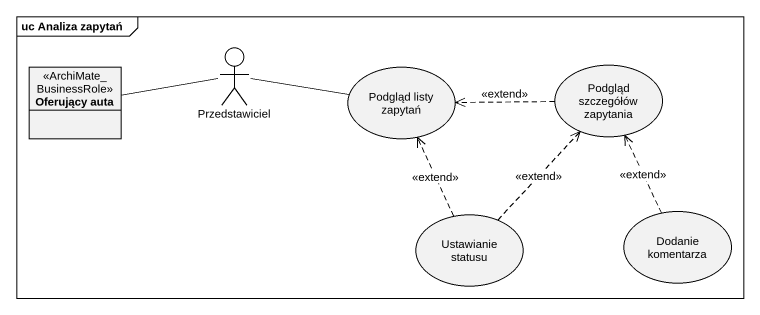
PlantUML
@startuml
mainframe uc Analiza zapytań
allowmixing
hide circle
hide empty members
actor Przedstawiciel
class "Oferujący auta" as Oferujący_auta <<ArchiMate_BusinessRole>>
usecase "Podgląd listy zapytań" as Podgląd_listy_zapytań
usecase "Podgląd szczegółów zapytania" as Podgląd_szczegółów_zapytania
usecase "Ustawianie statusu" as Ustawianie_statusu
usecase "Dodanie komentarza" as Dodanie_komentarza
Przedstawiciel -right- Podgląd_listy_zapytań
Oferujący_auta -right- Przedstawiciel
Podgląd_szczegółów_zapytania .left.> Podgląd_listy_zapytań : <<extend>>
Ustawianie_statusu .up.> Podgląd_listy_zapytań : <<extend>>
Ustawianie_statusu .up.> Podgląd_szczegółów_zapytania : <<extend>>
Dodanie_komentarza .up.> Podgląd_szczegółów_zapytania : <<extend>>
@enduml
